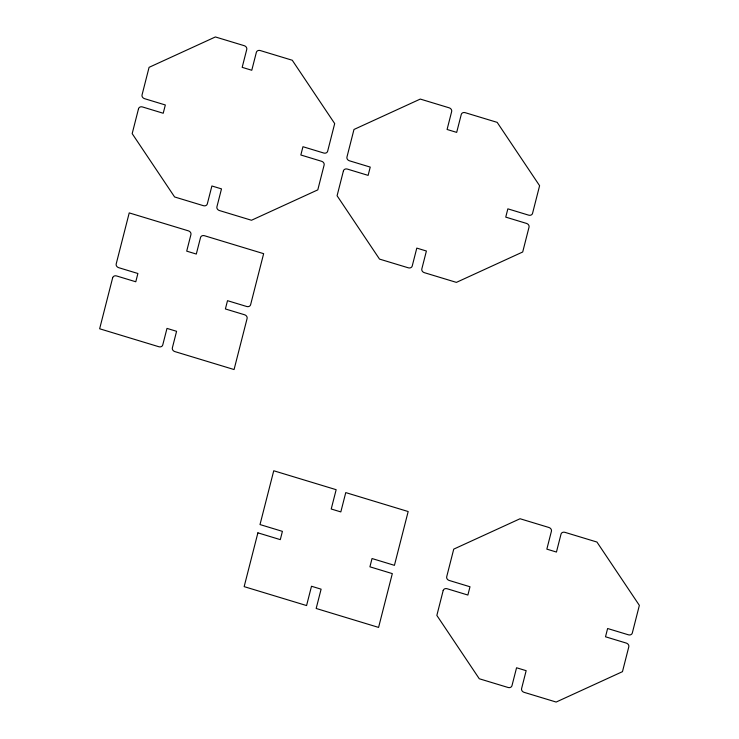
<?xml version="1.0" encoding="UTF-8"?>
<svg xmlns="http://www.w3.org/2000/svg" width="739" height="739" viewBox="0 0 739 739"><rect width="100%" height="100%" fill="white"/><g stroke="black" fill="none" stroke-linecap="round" stroke-linejoin="round"><path stroke-width="1.11" d="M138.526 108.735L132.179 133.63L174.607 196.962L203.41 205.691A3.353 2.836 23.4 0 0 207.317 203.899L211.89 185.979L221.497 188.888L216.915 206.809A3.353 2.836 23.4 0 0 219.418 210.541L251.491 220.259L317.798 189.868L324.125 165.028A3.353 2.836 23.4 0 0 321.631 161.296L300.838 154.996L302.953 146.719L323.737 153.019A3.353 2.836 23.4 0 0 327.645 151.236L334.693 123.579L292.265 60.247L260.257 50.548A3.353 2.836 23.4 0 0 256.359 52.34L251.777 70.26L242.18 67.351L246.752 49.43A3.353 2.836 23.4 0 0 244.258 45.698L215.382 36.95L149.075 67.341L142.045 94.943A3.353 2.836 23.4 0 0 144.539 98.666L165.333 104.975L163.217 113.252L142.433 106.943A3.353 2.836 23.4 0 0 138.526 108.735M343.432 170.857L337.086 195.752L379.513 259.093L408.316 267.814A3.353 2.836 23.4 0 0 412.223 266.031L416.796 248.101L426.403 251.02L421.821 268.941A3.353 2.836 23.4 0 0 424.325 272.663L456.397 282.381L522.704 251.99L529.032 227.15A3.353 2.836 23.4 0 0 526.538 223.427L505.744 217.118L507.859 208.841L528.644 215.151A3.353 2.836 23.4 0 0 532.551 213.359L539.599 185.711L497.181 122.369L465.164 112.67A3.353 2.836 23.4 0 0 461.265 114.462L456.684 132.383L447.086 129.473L451.658 111.552A3.353 2.836 23.4 0 0 449.164 107.82L420.288 99.072L353.981 129.473L346.951 157.065A3.353 2.836 23.4 0 0 349.445 160.797L370.239 167.097L368.124 175.374L347.339 169.074A3.353 2.836 23.4 0 0 343.432 170.857M443.178 590.516L436.851 615.421L479.269 678.753L508.081 687.482A3.353 2.836 23.4 0 0 511.979 685.69L516.561 667.77L526.159 670.679L521.586 688.6A3.353 2.836 23.4 0 0 524.08 692.332L556.153 702.05L622.469 671.659L628.797 646.819A3.353 2.836 23.4 0 0 626.293 643.087L605.509 636.787L607.615 628.51L628.409 634.81A3.353 2.836 23.4 0 0 632.307 633.027L639.355 605.37L596.936 542.038L564.929 532.339A3.353 2.836 23.4 0 0 561.021 534.121L556.449 552.051L546.842 549.132L551.423 531.221A3.353 2.836 23.4 0 0 548.92 527.489L520.053 518.741L453.737 549.132L446.707 576.734A3.353 2.836 23.4 0 0 449.201 580.457L469.995 586.766L467.879 595.043L447.095 588.734A3.353 2.836 23.4 0 0 443.188 590.526M112.67 277.735L99.645 328.772L158.848 346.739A3.353 2.836 23.4 0 0 162.756 344.947L166.986 328.393L176.584 331.303L172.363 347.857A3.353 2.836 23.4 0 0 174.857 351.588L234.069 369.546L247.094 318.509A3.353 2.836 23.4 0 0 244.6 314.777L225.395 308.957L227.51 300.681L246.715 306.5A3.353 2.836 23.4 0 0 250.613 304.717L263.647 253.671L204.435 235.713A3.353 2.836 23.4 0 0 200.537 237.505L196.306 254.059L186.708 251.14L190.93 234.586A3.353 2.836 23.4 0 0 188.436 230.864L129.223 212.897L116.199 263.943A3.353 2.836 23.4 0 0 118.693 267.675L137.897 273.495L135.782 281.771L116.577 275.952A3.353 2.836 23.4 0 0 112.67 277.735M257.893 532.837L244.156 586.637L306.574 605.564L311.498 586.249L321.105 589.168L316.172 608.474L378.58 627.411L392.317 573.612L369.916 566.813L372.031 558.536L394.432 565.335L408.168 511.536L345.76 492.599L340.827 511.915L331.22 509.005L336.153 489.689L273.744 470.761L260.008 524.561L282.409 531.359L280.303 539.636L257.893 532.837"/></g></svg>
